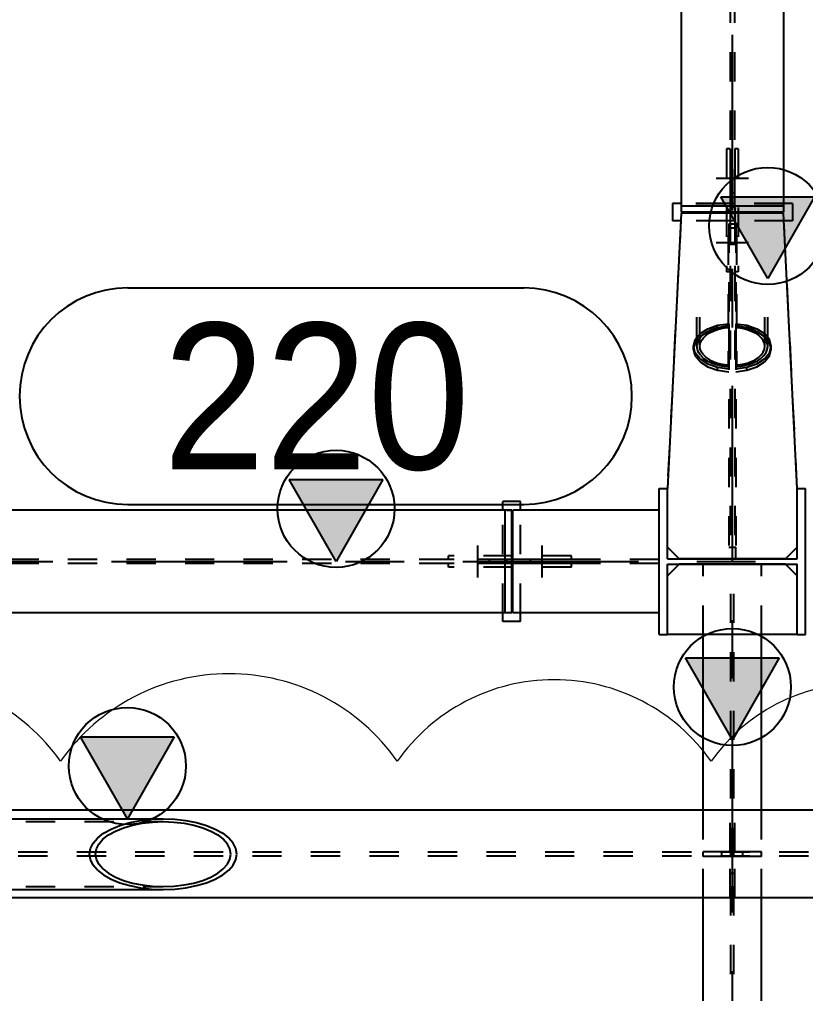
# Model space of a CAD drawing. Header units: millimetres. Extents: x 0 to 594, y 0 to 420.
# Drawn here: x 190.63 to 204.06, y 66.69 to 83.33 of the extents above; entities that cross this region are included whole.
import ezdxf

# ---------------------------------------------------------------- set-up
doc = ezdxf.new("R2010")
doc.units = ezdxf.units.MM
doc.header["$MEASUREMENT"] = 0
for name, pattern in [('XKITLINE00', [0]), ('XKITLINE02', [4, 2, -2]), ('XKITLINE03', [6, 3, -1, 1, -1]), ('XKITLINE04', [3, 0.5, -0.5, 0.5, -0.5, 0.5, -0.5])]:
    doc.linetypes.add(name, pattern=pattern)
for name, color, linetype in [('grid', 7, 'Continuous'), ('mark', 7, 'Continuous'), ('part1', 7, 'Continuous')]:
    doc.layers.add(name, color=color, linetype=linetype)
doc.styles.add('STYLE_1', font='ARIAL.TTF', dxfattribs={"height": 0.2})

# ---------------------------------------------------------------- blocks, each defined once
blk = doc.blocks.new('*D1162')
at = {"layer": 'mark', "color": 1, "linetype": 'XKITLINE00'}
for p, q in [((218.913, 1217.896), (225.676, 1217.896)), ((218.913, 1214.196), (225.676, 1214.196))]:
    blk.add_line(p, q, dxfattribs=at)
for centre, start, end in [((218.913, 1216.046), 90, -90), ((225.676, 1216.046), -90, 90)]:
    blk.add_arc(centre, 1.85, start, end, dxfattribs=at)
at = {"layer": 'mark', "color": 1, "style": 'STYLE_1', "width": 0.9}
blk.add_text('220', height=2.5, dxfattribs=at).set_placement((219.513, 1214.796))
blk = doc.blocks.new('*D1163')
at = {"layer": 'part1', "color": 0, "linetype": 'XKITLINE00'}
for p, q in [((222.471, 1213.221), (221.671, 1214.621)), ((221.671, 1214.621), (223.271, 1214.621)), ((223.271, 1214.621), (222.471, 1213.221)), ((211.366, 1214.096), (211.166, 1214.096)), ((211.166, 1212.346), (211.166, 1214.096)), ((225.471, 1214.096), (213.116, 1214.096)), ((225.361, 1212.346), (225.361, 1214.096)), ((225.471, 1213.256), (225.471, 1214.096)), ((225.471, 1213.186), (225.471, 1213.256)), ((225.471, 1212.346), (225.471, 1213.186)), ((211.366, 1212.346), (211.166, 1212.346)), ((225.471, 1212.346), (213.116, 1212.346))]:
    blk.add_line(p, q, dxfattribs=at)
at = {"layer": 'part1', "color": 2, "linetype": 'XKITLINE04'}
for p, q in [((213.116, 1214.096), (211.366, 1214.096)), ((225.391, 1214.096), (225.471, 1214.096)), ((225.391, 1213.256), (211.166, 1213.256)), ((214.119, 1213.186), (211.166, 1213.186)), ((225.391, 1213.186), (214.119, 1213.186)), ((225.091, 1213.186), (225.091, 1213.256)), ((225.391, 1213.186), (225.391, 1213.256)), ((213.116, 1212.346), (211.366, 1212.346)), ((225.391, 1212.346), (225.361, 1212.346))]:
    blk.add_line(p, q, dxfattribs=at)
at = {"layer": 'part1', "color": 0, "linetype": 'XKITLINE00'}
blk.add_circle((222.471, 1214.121), 1, dxfattribs=at)
at = {"layer": 'part1', "color": 0}
blk.add_solid([(221.671, 1214.621), (223.271, 1214.621), (221.671, 1214.621), (222.471, 1213.221)], dxfattribs=at)
blk = doc.blocks.new('*D1164')
at = {"layer": 'grid', "color": 4, "linetype": 'XKITLINE03'}
blk.add_line((229.241, 1183.221), (229.241, 1267.237), dxfattribs=at)
blk = doc.blocks.new('*D1166')
at = {"layer": 'grid', "color": 4, "linetype": 'XKITLINE03'}
blk.add_line((170.635, 1213.221), (288.503, 1213.221), dxfattribs=at)
blk = doc.blocks.new('*D1172')
at = {"layer": 'part1', "color": 0, "linetype": 'XKITLINE00'}
for p, q in [((218.906, 1208.826), (218.106, 1210.226)), ((218.106, 1210.226), (219.706, 1210.226)), ((219.706, 1210.226), (218.906, 1208.826)), ((214.083, 1208.796), (214.127, 1208.818)), ((214.127, 1208.818), (214.173, 1208.826)), ((214.173, 1208.826), (219.517, 1208.826)), ((219.128, 1208.796), (219.32, 1208.818)), ((219.32, 1208.818), (219.517, 1208.826)), ((219.517, 1208.826), (219.714, 1208.818)), ((219.714, 1208.818), (219.906, 1208.796)), ((213.937, 1208.576), (213.967, 1208.649)), ((213.967, 1208.649), (214.002, 1208.71)), ((214.002, 1208.71), (214.041, 1208.76)), ((214.041, 1208.76), (214.083, 1208.796)), ((218.499, 1208.576), (218.627, 1208.649)), ((218.627, 1208.649), (218.777, 1208.71)), ((218.701, 1208.613), (218.838, 1208.67)), ((218.777, 1208.71), (218.946, 1208.76)), ((218.838, 1208.67), (218.993, 1208.715)), ((218.946, 1208.76), (219.128, 1208.796)), ((218.993, 1208.715), (219.16, 1208.749)), ((219.16, 1208.749), (219.336, 1208.769)), ((219.336, 1208.769), (219.517, 1208.776)), ((219.517, 1208.776), (219.698, 1208.769)), ((219.698, 1208.769), (219.874, 1208.749)), ((219.874, 1208.749), (220.041, 1208.715)), ((219.906, 1208.796), (220.088, 1208.76)), ((220.041, 1208.715), (220.195, 1208.67)), ((220.088, 1208.76), (220.257, 1208.71)), ((220.195, 1208.67), (220.333, 1208.613)), ((220.257, 1208.71), (220.407, 1208.649)), ((220.407, 1208.649), (220.535, 1208.576)), ((213.896, 1208.408), (213.914, 1208.495)), ((213.914, 1208.495), (213.937, 1208.576)), ((218.32, 1208.408), (218.396, 1208.495)), ((218.396, 1208.495), (218.499, 1208.576)), ((218.488, 1208.473), (218.583, 1208.547)), ((218.583, 1208.547), (218.701, 1208.613)), ((220.333, 1208.613), (220.451, 1208.547)), ((220.451, 1208.547), (220.545, 1208.473)), ((220.535, 1208.576), (220.638, 1208.495)), ((220.714, 1208.408), (220.638, 1208.495)), ((213.884, 1208.291), (213.885, 1208.315)), ((213.885, 1208.315), (213.896, 1208.408)), ((218.259, 1208.221), (218.274, 1208.315)), ((218.274, 1208.315), (218.32, 1208.408)), ((218.377, 1208.308), (218.419, 1208.392)), ((218.419, 1208.392), (218.488, 1208.473)), ((220.615, 1208.392), (220.545, 1208.473)), ((220.657, 1208.308), (220.615, 1208.392)), ((220.76, 1208.315), (220.714, 1208.408)), ((220.775, 1208.221), (220.76, 1208.315)), ((215.656, 1208.291), (213.884, 1208.291)), ((213.885, 1208.126), (213.884, 1208.151)), ((215.656, 1208.151), (213.884, 1208.151)), ((215.653, 1208.221), (215.656, 1208.291)), ((215.656, 1208.151), (215.653, 1208.221)), ((218.274, 1208.126), (218.259, 1208.221)), ((218.363, 1208.221), (218.377, 1208.308)), ((218.377, 1208.134), (218.363, 1208.221)), ((220.671, 1208.221), (220.657, 1208.308)), ((220.657, 1208.134), (220.671, 1208.221)), ((220.76, 1208.126), (220.775, 1208.221)), ((213.896, 1208.034), (213.885, 1208.126)), ((213.914, 1207.946), (213.896, 1208.034)), ((218.32, 1208.034), (218.274, 1208.126)), ((218.396, 1207.946), (218.32, 1208.034)), ((218.419, 1208.049), (218.377, 1208.134)), ((218.488, 1207.969), (218.419, 1208.049)), ((220.545, 1207.969), (220.615, 1208.049)), ((220.615, 1208.049), (220.657, 1208.134)), ((220.638, 1207.946), (220.714, 1208.034)), ((220.714, 1208.034), (220.76, 1208.126)), ((213.937, 1207.865), (213.914, 1207.946)), ((213.967, 1207.793), (213.937, 1207.865)), ((218.396, 1207.946), (218.499, 1207.865)), ((218.488, 1207.969), (218.583, 1207.895)), ((218.499, 1207.865), (218.627, 1207.793)), ((218.583, 1207.895), (218.701, 1207.828)), ((218.701, 1207.828), (218.838, 1207.772)), ((220.195, 1207.772), (220.333, 1207.828)), ((220.333, 1207.828), (220.451, 1207.895)), ((220.407, 1207.793), (220.535, 1207.865)), ((220.451, 1207.895), (220.545, 1207.969)), ((220.535, 1207.865), (220.638, 1207.946)), ((214.002, 1207.731), (213.967, 1207.793)), ((214.041, 1207.682), (214.002, 1207.731)), ((214.041, 1207.682), (214.083, 1207.645)), ((218.627, 1207.793), (218.777, 1207.731)), ((218.777, 1207.731), (218.946, 1207.682)), ((218.838, 1207.772), (218.993, 1207.726)), ((218.946, 1207.682), (219.128, 1207.645)), ((218.993, 1207.726), (219.16, 1207.693)), ((219.16, 1207.693), (219.336, 1207.673)), ((219.336, 1207.673), (219.517, 1207.666)), ((219.517, 1207.666), (219.698, 1207.673)), ((219.698, 1207.673), (219.874, 1207.693)), ((219.874, 1207.693), (220.041, 1207.726)), ((219.906, 1207.645), (220.088, 1207.682)), ((220.041, 1207.726), (220.195, 1207.772)), ((220.088, 1207.682), (220.257, 1207.731)), ((220.257, 1207.731), (220.407, 1207.793)), ((214.083, 1207.645), (214.127, 1207.623)), ((214.127, 1207.623), (214.173, 1207.616)), ((214.173, 1207.616), (219.517, 1207.616)), ((219.128, 1207.645), (219.32, 1207.623)), ((219.32, 1207.623), (219.517, 1207.616)), ((219.517, 1207.616), (219.714, 1207.623)), ((219.714, 1207.623), (219.906, 1207.645))]:
    blk.add_line(p, q, dxfattribs=at)
at = {"layer": 'part1', "color": 2, "linetype": 'XKITLINE04'}
for p, q in [((214.173, 1208.826), (214.218, 1208.818)), ((214.218, 1208.818), (214.263, 1208.796)), ((213.984, 1208.613), (214.016, 1208.67)), ((214.016, 1208.67), (214.052, 1208.715)), ((214.052, 1208.715), (214.09, 1208.749)), ((214.09, 1208.749), (214.131, 1208.769)), ((214.131, 1208.769), (214.173, 1208.776)), ((214.173, 1208.776), (214.214, 1208.769)), ((214.173, 1208.776), (219.517, 1208.776)), ((214.255, 1208.749), (214.214, 1208.769)), ((214.255, 1208.749), (214.294, 1208.715)), ((214.305, 1208.76), (214.263, 1208.796)), ((214.33, 1208.67), (214.294, 1208.715)), ((214.344, 1208.71), (214.305, 1208.76)), ((214.361, 1208.613), (214.33, 1208.67)), ((214.378, 1208.649), (214.344, 1208.71)), ((214.408, 1208.576), (214.378, 1208.649)), ((213.935, 1208.473), (213.957, 1208.547)), ((213.957, 1208.547), (213.984, 1208.613)), ((214.389, 1208.547), (214.361, 1208.613)), ((214.41, 1208.473), (214.389, 1208.547)), ((214.432, 1208.495), (214.408, 1208.576)), ((214.449, 1208.408), (214.432, 1208.495)), ((213.909, 1208.308), (213.919, 1208.392)), ((213.919, 1208.392), (213.935, 1208.473)), ((214.426, 1208.392), (214.41, 1208.473)), ((214.436, 1208.308), (214.426, 1208.392)), ((214.46, 1208.315), (214.449, 1208.408)), ((214.461, 1208.291), (214.46, 1208.315)), ((213.908, 1208.291), (213.909, 1208.308)), ((213.909, 1208.134), (213.908, 1208.151)), ((214.437, 1208.291), (214.436, 1208.308)), ((214.436, 1208.134), (214.437, 1208.151)), ((214.437, 1208.291), (214.461, 1208.291)), ((214.46, 1208.126), (214.461, 1208.151)), ((216.232, 1208.291), (215.656, 1208.291)), ((216.232, 1208.151), (215.656, 1208.151)), ((215.677, 1208.221), (215.68, 1208.291)), ((215.68, 1208.151), (215.677, 1208.221)), ((216.211, 1208.221), (216.208, 1208.291)), ((216.208, 1208.151), (216.211, 1208.221)), ((216.235, 1208.221), (216.232, 1208.291)), ((216.232, 1208.151), (216.235, 1208.221)), ((213.919, 1208.049), (213.909, 1208.134)), ((213.935, 1207.969), (213.919, 1208.049)), ((214.41, 1207.969), (214.426, 1208.049)), ((214.426, 1208.049), (214.436, 1208.134)), ((214.432, 1207.946), (214.449, 1208.034)), ((214.449, 1208.034), (214.46, 1208.126)), ((213.957, 1207.895), (213.935, 1207.969)), ((213.984, 1207.828), (213.957, 1207.895)), ((214.016, 1207.772), (213.984, 1207.828)), ((214.33, 1207.772), (214.361, 1207.828)), ((214.361, 1207.828), (214.389, 1207.895)), ((214.378, 1207.793), (214.408, 1207.865)), ((214.389, 1207.895), (214.41, 1207.969)), ((214.408, 1207.865), (214.432, 1207.946)), ((214.052, 1207.726), (214.016, 1207.772)), ((214.052, 1207.726), (214.09, 1207.693)), ((214.131, 1207.673), (214.09, 1207.693)), ((214.131, 1207.673), (214.173, 1207.666)), ((214.173, 1207.666), (214.214, 1207.673)), ((214.173, 1207.666), (219.517, 1207.666)), ((214.214, 1207.673), (214.255, 1207.693)), ((214.255, 1207.693), (214.294, 1207.726)), ((214.263, 1207.645), (214.305, 1207.682)), ((214.294, 1207.726), (214.33, 1207.772)), ((214.305, 1207.682), (214.344, 1207.731)), ((214.344, 1207.731), (214.378, 1207.793)), ((214.173, 1207.616), (214.218, 1207.623)), ((214.218, 1207.623), (214.263, 1207.645))]:
    blk.add_line(p, q, dxfattribs=at)
at = {"layer": 'part1', "color": 0, "linetype": 'XKITLINE00'}
blk.add_circle((218.906, 1209.726), 1, dxfattribs=at)
at = {"layer": 'part1', "color": 0}
blk.add_solid([(218.106, 1210.226), (219.706, 1210.226), (218.106, 1210.226), (218.906, 1208.826)], dxfattribs=at)
blk = doc.blocks.new('*D1173')
at = {"layer": 'part1', "color": 0, "linetype": 'XKITLINE00'}
for p, q in [((261.441, 1208.971), (214.541, 1208.971)), ((261.441, 1207.471), (214.541, 1207.471))]:
    blk.add_line(p, q, dxfattribs=at)
at = {"layer": 'part1', "color": 2, "linetype": 'XKITLINE04'}
for p, q in [((265.541, 1208.253), (213.216, 1208.253)), ((265.541, 1208.188), (213.216, 1208.188))]:
    blk.add_line(p, q, dxfattribs=at)
blk = doc.blocks.new('*D1176')
at = {"layer": 'part1', "color": 0, "linetype": 'XKITLINE00'}
for p, q in [((228.331, 1213.176), (228.131, 1212.976)), ((230.151, 1213.176), (228.331, 1213.176)), ((230.351, 1212.976), (230.151, 1213.176)), ((228.131, 1211.971), (228.131, 1212.976)), ((230.351, 1211.971), (230.351, 1212.976)), ((230.351, 1211.971), (228.131, 1211.971))]:
    blk.add_line(p, q, dxfattribs=at)
blk = doc.blocks.new('*D1206')
at = {"layer": 'part1', "color": 0, "linetype": 'XKITLINE00'}
for p, q in [((228.366, 1219.171), (228.131, 1214.471)), ((230.116, 1219.171), (228.366, 1219.171)), ((230.351, 1214.471), (230.116, 1219.171)), ((228.131, 1213.466), (228.131, 1214.471)), ((230.351, 1213.466), (230.351, 1214.471)), ((228.331, 1213.266), (228.131, 1213.466)), ((230.351, 1213.466), (230.151, 1213.266)), ((230.151, 1213.266), (228.331, 1213.266))]:
    blk.add_line(p, q, dxfattribs=at)
at = {"layer": 'part1', "color": 2, "linetype": 'XKITLINE04'}
for p, q in [((228.131, 1213.466), (228.131, 1214.471)), ((230.351, 1213.466), (230.351, 1214.471))]:
    blk.add_line(p, q, dxfattribs=at)
blk = doc.blocks.new('*D1265')
at = {"layer": 'part1', "color": 2, "linetype": 'XKITLINE04'}
for p, q in [((229.181, 1218.994), (229.181, 1213.266)), ((229.181, 1218.994), (229.301, 1218.994)), ((229.301, 1218.994), (229.301, 1213.466)), ((229.181, 1218.643), (229.301, 1218.643)), ((229.181, 1213.466), (229.301, 1213.466)), ((229.301, 1213.266), (229.301, 1213.466)), ((229.181, 1213.266), (229.301, 1213.266))]:
    blk.add_line(p, q, dxfattribs=at)
blk = doc.blocks.new('*D1266')
at = {"layer": 'part1', "color": 2, "linetype": 'XKITLINE04'}
for p, q in [((228.366, 1219.171), (228.131, 1214.471)), ((230.116, 1219.171), (228.366, 1219.171)), ((230.351, 1214.471), (230.116, 1219.171)), ((228.131, 1213.466), (228.131, 1214.471)), ((228.131, 1213.466), (228.131, 1214.471)), ((230.351, 1213.466), (230.351, 1214.471)), ((230.351, 1213.466), (230.351, 1214.471)), ((228.331, 1213.266), (228.131, 1213.466)), ((230.351, 1213.466), (230.151, 1213.266)), ((230.151, 1213.266), (228.331, 1213.266))]:
    blk.add_line(p, q, dxfattribs=at)
blk = doc.blocks.new('*D1272')
at = {"layer": 'part1', "color": 0, "linetype": 'XKITLINE02'}
blk.add_line((228.966, 1219.771), (229.516, 1219.771), dxfattribs=at)
blk.add_line((228.966, 1219.771), (229.516, 1219.771), dxfattribs=at)
blk.add_line((228.966, 1219.771), (229.516, 1219.771), dxfattribs=at)
blk = doc.blocks.new('*D1273')
at = {"layer": 'part1', "color": 0, "linetype": 'XKITLINE02'}
blk.add_line((228.966, 1218.671), (229.516, 1218.671), dxfattribs=at)
blk.add_line((228.966, 1218.671), (229.516, 1218.671), dxfattribs=at)
blk.add_line((228.966, 1218.671), (229.516, 1218.671), dxfattribs=at)
blk = doc.blocks.new('*D1274')
at = {"layer": 'part1', "color": 0, "linetype": 'XKITLINE00'}
for p, q in [((228.216, 1219.341), (228.216, 1219.041)), ((228.366, 1219.341), (228.216, 1219.341)), ((230.266, 1219.341), (230.116, 1219.341)), ((230.266, 1219.341), (230.266, 1219.041)), ((228.359, 1219.041), (228.216, 1219.041)), ((230.266, 1219.041), (230.122, 1219.041))]:
    blk.add_line(p, q, dxfattribs=at)
at = {"layer": 'part1', "color": 2, "linetype": 'XKITLINE04'}
for p, q in [((230.116, 1219.341), (228.366, 1219.341)), ((230.122, 1219.041), (228.359, 1219.041))]:
    blk.add_line(p, q, dxfattribs=at)
blk = doc.blocks.new('*D1275')
at = {"layer": 'part1', "color": 2, "linetype": 'XKITLINE04'}
for p, q in [((229.281, 1220.271), (229.281, 1218.171)), ((229.341, 1220.271), (229.281, 1220.271)), ((229.341, 1220.271), (229.341, 1218.171)), ((229.341, 1218.171), (229.281, 1218.171))]:
    blk.add_line(p, q, dxfattribs=at)
blk = doc.blocks.new('*D1276')
at = {"layer": 'part1', "color": 2, "linetype": 'XKITLINE04'}
for p, q in [((229.141, 1220.271), (229.141, 1218.171)), ((229.201, 1220.271), (229.141, 1220.271)), ((229.201, 1220.271), (229.201, 1218.171)), ((229.201, 1218.171), (229.141, 1218.171))]:
    blk.add_line(p, q, dxfattribs=at)
blk = doc.blocks.new('*D1277')
at = {"layer": 'part1', "color": 2, "linetype": 'XKITLINE04'}
for p, q in [((229.201, 1219.171), (229.201, 1213.266)), ((229.201, 1219.171), (229.281, 1219.171)), ((229.201, 1219.171), (229.281, 1219.171)), ((229.281, 1219.171), (229.281, 1213.266)), ((229.201, 1218.921), (229.281, 1218.921)), ((229.201, 1218.921), (229.281, 1218.921)), ((229.201, 1213.466), (229.281, 1213.466)), ((229.201, 1213.466), (229.281, 1213.466)), ((229.201, 1213.266), (229.281, 1213.266)), ((229.201, 1213.266), (229.281, 1213.266))]:
    blk.add_line(p, q, dxfattribs=at)
blk = doc.blocks.new('*D1318')
at = {"layer": 'part1', "color": 0, "linetype": 'XKITLINE00'}
for p, q in [((227.991, 1214.471), (228.131, 1214.471)), ((227.991, 1211.971), (227.991, 1214.471)), ((228.131, 1213.266), (228.131, 1214.471)), ((230.351, 1213.266), (230.351, 1214.471)), ((230.351, 1214.471), (230.491, 1214.471)), ((230.491, 1211.971), (230.491, 1214.471)), ((228.131, 1213.266), (230.351, 1213.266)), ((228.131, 1211.971), (228.131, 1213.176)), ((228.131, 1213.176), (230.351, 1213.176)), ((230.351, 1211.971), (230.351, 1213.176)), ((227.991, 1211.971), (228.131, 1211.971)), ((230.351, 1211.971), (230.491, 1211.971))]:
    blk.add_line(p, q, dxfattribs=at)
blk = doc.blocks.new('*D1325')
at = {"layer": 'part1', "color": 2, "linetype": 'XKITLINE04'}
for p, q in [((229.268, 1208.181), (229.268, 1208.261)), ((229.741, 1208.261), (229.268, 1208.261)), ((229.741, 1208.181), (229.268, 1208.181)), ((229.418, 1208.181), (229.418, 1208.261)), ((229.741, 1208.181), (229.741, 1208.261))]:
    blk.add_line(p, q, dxfattribs=at)
blk = doc.blocks.new('*D1326')
at = {"layer": 'part1', "color": 2, "linetype": 'XKITLINE04'}
for p, q in [((229.213, 1208.261), (228.741, 1208.261)), ((228.741, 1208.181), (228.741, 1208.261)), ((229.213, 1208.181), (228.741, 1208.181)), ((229.063, 1208.181), (229.063, 1208.261)), ((229.213, 1208.181), (229.213, 1208.261))]:
    blk.add_line(p, q, dxfattribs=at)
blk = doc.blocks.new('*D1327')
at = {"layer": 'part1', "color": 0, "linetype": 'XKITLINE02'}
blk.add_line((225.991, 1212.946), (225.991, 1213.496), dxfattribs=at)
blk.add_line((225.991, 1212.946), (225.991, 1213.496), dxfattribs=at)
blk.add_line((225.991, 1212.946), (225.991, 1213.496), dxfattribs=at)
blk = doc.blocks.new('*D1328')
at = {"layer": 'part1', "color": 0, "linetype": 'XKITLINE02'}
blk.add_line((224.891, 1212.946), (224.891, 1213.496), dxfattribs=at)
blk.add_line((224.891, 1212.946), (224.891, 1213.496), dxfattribs=at)
blk.add_line((224.891, 1212.946), (224.891, 1213.496), dxfattribs=at)
blk = doc.blocks.new('*D1329')
at = {"layer": 'part1', "color": 0, "linetype": 'XKITLINE00'}
for p, q in [((225.621, 1214.246), (225.321, 1214.246)), ((225.321, 1214.096), (225.321, 1214.246)), ((225.621, 1214.096), (225.621, 1214.246)), ((225.321, 1212.196), (225.321, 1212.346)), ((225.621, 1212.196), (225.621, 1212.346)), ((225.621, 1212.196), (225.321, 1212.196))]:
    blk.add_line(p, q, dxfattribs=at)
at = {"layer": 'part1', "color": 2, "linetype": 'XKITLINE04'}
for p, q in [((225.321, 1212.346), (225.321, 1214.096)), ((225.621, 1212.346), (225.621, 1214.096))]:
    blk.add_line(p, q, dxfattribs=at)
blk = doc.blocks.new('*D1330')
at = {"layer": 'part1', "color": 2, "linetype": 'XKITLINE04'}
for p, q in [((226.491, 1213.186), (224.391, 1213.186)), ((224.391, 1213.126), (224.391, 1213.186)), ((226.491, 1213.126), (226.491, 1213.186)), ((226.491, 1213.126), (224.391, 1213.126))]:
    blk.add_line(p, q, dxfattribs=at)
blk = doc.blocks.new('*D1331')
at = {"layer": 'part1', "color": 2, "linetype": 'XKITLINE04'}
for p, q in [((226.491, 1213.316), (224.391, 1213.316)), ((224.391, 1213.256), (224.391, 1213.316)), ((226.491, 1213.256), (226.491, 1213.316)), ((226.491, 1213.256), (224.391, 1213.256))]:
    blk.add_line(p, q, dxfattribs=at)
blk = doc.blocks.new('*D1332')
at = {"layer": 'part1', "color": 0, "linetype": 'XKITLINE00'}
for p, q in [((227.991, 1214.096), (225.491, 1214.096)), ((225.491, 1212.346), (225.491, 1214.096)), ((227.991, 1212.346), (225.491, 1212.346))]:
    blk.add_line(p, q, dxfattribs=at)
at = {"layer": 'part1', "color": 2, "linetype": 'XKITLINE04'}
for p, q in [((227.991, 1212.346), (227.991, 1214.096)), ((227.991, 1213.256), (225.491, 1213.256)), ((227.991, 1213.186), (225.491, 1213.186)), ((225.791, 1213.186), (225.791, 1213.256))]:
    blk.add_line(p, q, dxfattribs=at)
blk = doc.blocks.new('*D1338')
at = {"layer": 'part1', "color": 2, "linetype": 'XKITLINE04'}
for p, q in [((229.741, 1213.176), (228.741, 1213.176)), ((228.741, 1211.971), (228.741, 1213.176)), ((229.213, 1197.171), (229.213, 1213.176)), ((229.268, 1197.171), (229.268, 1213.176)), ((229.741, 1211.971), (229.741, 1213.176)), ((228.741, 1207.471), (228.741, 1208.971)), ((229.741, 1207.471), (229.741, 1208.971)), ((228.741, 1197.521), (228.741, 1198.921)), ((229.741, 1197.521), (229.741, 1198.921))]:
    blk.add_line(p, q, dxfattribs=at)
at = {"layer": 'part1', "color": 0, "linetype": 'XKITLINE00'}
for p, q in [((228.741, 1208.971), (228.741, 1211.971)), ((229.741, 1208.971), (229.741, 1211.971)), ((229.241, 1210.176), (228.441, 1211.576)), ((228.441, 1211.576), (230.041, 1211.576)), ((230.041, 1211.576), (229.241, 1210.176)), ((228.741, 1198.921), (228.741, 1207.471)), ((229.741, 1198.921), (229.741, 1207.471)), ((228.741, 1197.171), (228.741, 1197.521)), ((229.741, 1197.171), (229.741, 1197.521)), ((229.741, 1197.171), (228.741, 1197.171))]:
    blk.add_line(p, q, dxfattribs=at)
blk.add_circle((229.241, 1211.076), 1, dxfattribs=at)
at = {"layer": 'part1', "color": 0}
blk.add_solid([(228.441, 1211.576), (230.041, 1211.576), (228.441, 1211.576), (229.241, 1210.176)], dxfattribs=at)
blk = doc.blocks.new('*D1344')
at = {"layer": 'part1', "color": 2, "linetype": 'XKITLINE04'}
for p, q in [((229.201, 1208.253), (229.201, 1208.971)), ((229.281, 1208.971), (229.201, 1208.971)), ((229.281, 1208.253), (229.281, 1208.971)), ((229.281, 1208.553), (229.201, 1208.553)), ((229.281, 1208.253), (229.201, 1208.253))]:
    blk.add_line(p, q, dxfattribs=at)
blk = doc.blocks.new('*D1345')
at = {"layer": 'part1', "color": 2, "linetype": 'XKITLINE04'}
for p, q in [((229.201, 1207.471), (229.201, 1208.188)), ((229.281, 1208.188), (229.201, 1208.188)), ((229.281, 1207.471), (229.281, 1208.188)), ((229.281, 1207.888), (229.201, 1207.888)), ((229.281, 1207.471), (229.201, 1207.471))]:
    blk.add_line(p, q, dxfattribs=at)
blk = doc.blocks.new('*D1353')
at = {"layer": 'part1', "color": 0, "linetype": 'XKITLINE00'}
for p, q in [((229.846, 1218.055), (229.046, 1219.455)), ((229.046, 1219.455), (230.646, 1219.455)), ((230.646, 1219.455), (229.846, 1218.055))]:
    blk.add_line(p, q, dxfattribs=at)
at = {"layer": 'part1', "color": 2, "linetype": 'XKITLINE04'}
for p, q in [((229.171, 1218.79), (229.171, 1217.219)), ((229.311, 1218.79), (229.311, 1217.219)), ((228.636, 1216.899), (228.636, 1217.76)), ((228.686, 1216.899), (228.686, 1217.76)), ((229.796, 1216.899), (229.796, 1217.76)), ((229.846, 1216.899), (229.846, 1217.76)), ((228.751, 1217.106), (228.813, 1217.148)), ((228.813, 1217.148), (228.885, 1217.184)), ((228.848, 1217.127), (228.914, 1217.16)), ((228.885, 1217.184), (228.966, 1217.213)), ((228.914, 1217.16), (228.989, 1217.187)), ((228.966, 1217.213), (229.054, 1217.234)), ((228.989, 1217.187), (229.069, 1217.206)), ((229.054, 1217.234), (229.146, 1217.247)), ((229.069, 1217.206), (229.154, 1217.218)), ((229.146, 1217.247), (229.171, 1217.248)), ((229.154, 1217.218), (229.171, 1217.219)), ((229.311, 1217.248), (229.335, 1217.247)), ((229.311, 1217.219), (229.327, 1217.218)), ((229.327, 1217.218), (229.412, 1217.206)), ((229.335, 1217.247), (229.428, 1217.234)), ((229.412, 1217.206), (229.493, 1217.187)), ((229.428, 1217.234), (229.515, 1217.213)), ((229.493, 1217.187), (229.567, 1217.16)), ((229.515, 1217.213), (229.596, 1217.184)), ((229.567, 1217.16), (229.633, 1217.127)), ((229.596, 1217.184), (229.668, 1217.148)), ((229.668, 1217.148), (229.73, 1217.106)), ((228.643, 1216.954), (228.665, 1217.008)), ((228.665, 1217.008), (228.702, 1217.059)), ((228.692, 1216.949), (228.713, 1216.999)), ((228.702, 1217.059), (228.751, 1217.106)), ((228.713, 1216.999), (228.746, 1217.045)), ((228.746, 1217.045), (228.792, 1217.089)), ((228.792, 1217.089), (228.848, 1217.127)), ((229.633, 1217.127), (229.69, 1217.089)), ((229.69, 1217.089), (229.735, 1217.045)), ((229.73, 1217.106), (229.78, 1217.059)), ((229.768, 1216.999), (229.735, 1217.045)), ((229.789, 1216.949), (229.768, 1216.999)), ((229.816, 1217.008), (229.78, 1217.059)), ((229.838, 1216.954), (229.816, 1217.008)), ((228.636, 1216.899), (228.643, 1216.954)), ((228.643, 1216.844), (228.636, 1216.899)), ((228.665, 1216.79), (228.643, 1216.844)), ((228.686, 1216.899), (228.692, 1216.949)), ((228.692, 1216.848), (228.686, 1216.899)), ((228.713, 1216.799), (228.692, 1216.848)), ((229.171, 1216.816), (229.171, 1216.55)), ((229.311, 1216.816), (229.311, 1216.55)), ((229.768, 1216.799), (229.789, 1216.848)), ((229.796, 1216.899), (229.789, 1216.949)), ((229.789, 1216.848), (229.796, 1216.899)), ((229.816, 1216.79), (229.838, 1216.844)), ((229.846, 1216.899), (229.838, 1216.954)), ((229.838, 1216.844), (229.846, 1216.899)), ((228.702, 1216.739), (228.665, 1216.79)), ((228.702, 1216.739), (228.751, 1216.692)), ((228.746, 1216.752), (228.713, 1216.799)), ((228.746, 1216.752), (228.792, 1216.709)), ((228.751, 1216.692), (228.813, 1216.65)), ((228.792, 1216.709), (228.848, 1216.67)), ((228.813, 1216.65), (228.885, 1216.614)), ((228.848, 1216.67), (228.914, 1216.637)), ((228.914, 1216.637), (228.989, 1216.611)), ((229.493, 1216.611), (229.567, 1216.637)), ((229.567, 1216.637), (229.633, 1216.67)), ((229.596, 1216.614), (229.668, 1216.65)), ((229.633, 1216.67), (229.69, 1216.709)), ((229.668, 1216.65), (229.73, 1216.692)), ((229.69, 1216.709), (229.735, 1216.752)), ((229.73, 1216.692), (229.78, 1216.739)), ((229.735, 1216.752), (229.768, 1216.799)), ((229.78, 1216.739), (229.816, 1216.79)), ((228.885, 1216.614), (228.966, 1216.585)), ((228.966, 1216.585), (229.054, 1216.564)), ((228.989, 1216.611), (229.069, 1216.592)), ((229.054, 1216.564), (229.146, 1216.551)), ((229.069, 1216.592), (229.154, 1216.58)), ((229.146, 1216.551), (229.171, 1216.55)), ((229.154, 1216.58), (229.171, 1216.579)), ((229.311, 1216.579), (229.327, 1216.58)), ((229.311, 1216.55), (229.335, 1216.551)), ((229.327, 1216.58), (229.412, 1216.592)), ((229.335, 1216.551), (229.428, 1216.564)), ((229.412, 1216.592), (229.493, 1216.611)), ((229.428, 1216.564), (229.515, 1216.585)), ((229.515, 1216.585), (229.596, 1216.614))]:
    blk.add_line(p, q, dxfattribs=at)
at = {"layer": 'part1', "color": 0, "linetype": 'XKITLINE00'}
blk.add_circle((229.846, 1218.955), 1, dxfattribs=at)
at = {"layer": 'part1', "color": 0}
blk.add_solid([(229.046, 1219.455), (230.646, 1219.455), (229.046, 1219.455), (229.846, 1218.055)], dxfattribs=at)
blk = doc.blocks.new('*D1354')
at = {"layer": 'part1', "color": 2, "linetype": 'XKITLINE04'}
for p, q in [((229.301, 1217.284), (229.301, 1216.465)), ((229.301, 1217.284), (229.491, 1217.257)), ((229.301, 1217.235), (229.491, 1217.209)), ((229.491, 1217.257), (229.66, 1217.199)), ((229.491, 1217.209), (229.491, 1217.257)), ((229.491, 1217.209), (229.66, 1217.15)), ((229.66, 1217.199), (229.792, 1217.115)), ((229.66, 1217.15), (229.792, 1217.066)), ((229.877, 1217.012), (229.792, 1217.115)), ((229.877, 1216.963), (229.792, 1217.066)), ((229.906, 1216.899), (229.877, 1217.012)), ((229.906, 1216.85), (229.877, 1216.963)), ((229.877, 1216.786), (229.906, 1216.899)), ((229.877, 1216.737), (229.906, 1216.85)), ((229.906, 1216.85), (229.906, 1216.899)), ((229.66, 1216.598), (229.792, 1216.683)), ((229.792, 1216.683), (229.877, 1216.786)), ((229.792, 1216.634), (229.877, 1216.737)), ((229.301, 1216.513), (229.491, 1216.54)), ((229.301, 1216.465), (229.491, 1216.491)), ((229.491, 1216.54), (229.66, 1216.598)), ((229.491, 1216.491), (229.66, 1216.55)), ((229.491, 1216.491), (229.491, 1216.54)), ((229.66, 1216.55), (229.792, 1216.634))]:
    blk.add_line(p, q, dxfattribs=at)
blk = doc.blocks.new('*D1355')
at = {"layer": 'part1', "color": 2, "linetype": 'XKITLINE04'}
for p, q in [((228.689, 1217.115), (228.821, 1217.199)), ((228.689, 1217.066), (228.821, 1217.15)), ((228.821, 1217.199), (228.99, 1217.257)), ((228.821, 1217.15), (228.99, 1217.209)), ((228.99, 1217.257), (229.181, 1217.284)), ((228.99, 1217.209), (228.99, 1217.257)), ((228.99, 1217.209), (229.181, 1217.235)), ((229.181, 1217.284), (229.181, 1216.465)), ((228.576, 1216.899), (228.605, 1217.012)), ((228.605, 1217.012), (228.689, 1217.115)), ((228.605, 1216.963), (228.689, 1217.066)), ((228.576, 1216.85), (228.605, 1216.963)), ((228.576, 1216.85), (228.576, 1216.899)), ((228.605, 1216.786), (228.576, 1216.899)), ((228.605, 1216.737), (228.576, 1216.85)), ((228.689, 1216.683), (228.605, 1216.786)), ((228.689, 1216.634), (228.605, 1216.737)), ((228.689, 1216.683), (228.821, 1216.598)), ((228.689, 1216.634), (228.821, 1216.55)), ((228.821, 1216.598), (228.99, 1216.54)), ((228.821, 1216.55), (228.99, 1216.491)), ((228.99, 1216.491), (228.99, 1216.54)), ((228.99, 1216.54), (229.181, 1216.513)), ((228.99, 1216.491), (229.181, 1216.465))]:
    blk.add_line(p, q, dxfattribs=at)
blk = doc.blocks.new('*D1356')
at = {"layer": 'part1', "color": 2, "linetype": 'XKITLINE04'}
for p, q in [((228.216, 1219.341), (228.216, 1219.041)), ((230.266, 1219.341), (228.216, 1219.341)), ((230.266, 1219.341), (230.266, 1219.041)), ((230.266, 1219.041), (228.216, 1219.041))]:
    blk.add_line(p, q, dxfattribs=at)
blk = doc.blocks.new('*D1362')
at = {"layer": 'part1', "color": 0, "linetype": 'XKITLINE00'}
for p, q in [((228.366, 1245.926), (228.366, 1219.191)), ((230.116, 1245.926), (230.116, 1219.191)), ((228.366, 1219.301), (230.116, 1219.301)), ((230.116, 1219.191), (228.366, 1219.191))]:
    blk.add_line(p, q, dxfattribs=at)
at = {"layer": 'part1', "color": 2, "linetype": 'XKITLINE04'}
for p, q in [((229.206, 1245.926), (229.206, 1219.516)), ((229.276, 1245.926), (229.276, 1219.516)), ((229.276, 1219.521), (229.206, 1219.521)), ((229.206, 1219.516), (229.206, 1219.271)), ((229.276, 1219.516), (229.276, 1219.271)), ((230.116, 1219.301), (228.366, 1219.301)), ((228.366, 1219.301), (228.366, 1219.191)), ((230.116, 1219.301), (230.116, 1219.191)), ((229.276, 1219.271), (229.206, 1219.271))]:
    blk.add_line(p, q, dxfattribs=at)

msp = doc.modelspace()

# ---------------------------------------------------------------- linework, layer by layer
at = {"color": 6, "linetype": 'Continuous', "lineweight": 0, "flags": 128}
msp.add_lwpolyline([(223.23, 70.917, 0.520567), (218, 70.655, 0.520567), (212.64, 70.655, 0.520567), (207.541, 70.655, 0.520567), (202.442, 70.655, 0.520567), (197.082, 70.655, 0.520567), (191.329, 70.655, 0.520567), (185.838, 70.655, 0.520567), (180.216, 70.655, 0.520567)], format="xyb", dxfattribs=at)

# ---------------------------------------------------------------- block references
at = {"layer": 'grid'}
for name in ['*D1164', '*D1166']:
    msp.add_blockref(name, (-26.435, -1139.151), dxfattribs=at)
at = {"layer": 'mark'}
msp.add_blockref('*D1162', (-26.435, -1139.151), dxfattribs=at)
at = {"layer": 'part1'}
for name in ['*D1362', '*D1276', '*D1275', '*D1353', '*D1272', '*D1274', '*D1356', '*D1206', '*D1266', '*D1277', '*D1265', '*D1273', '*D1355', '*D1354', '*D1163', '*D1318', '*D1329', '*D1332', '*D1328', '*D1327', '*D1331', '*D1330', '*D1176', '*D1338', '*D1172', '*D1173', '*D1344', '*D1326', '*D1325', '*D1345']:
    msp.add_blockref(name, (-26.435, -1139.151), dxfattribs=at)

doc.saveas('drawing.dxf')
